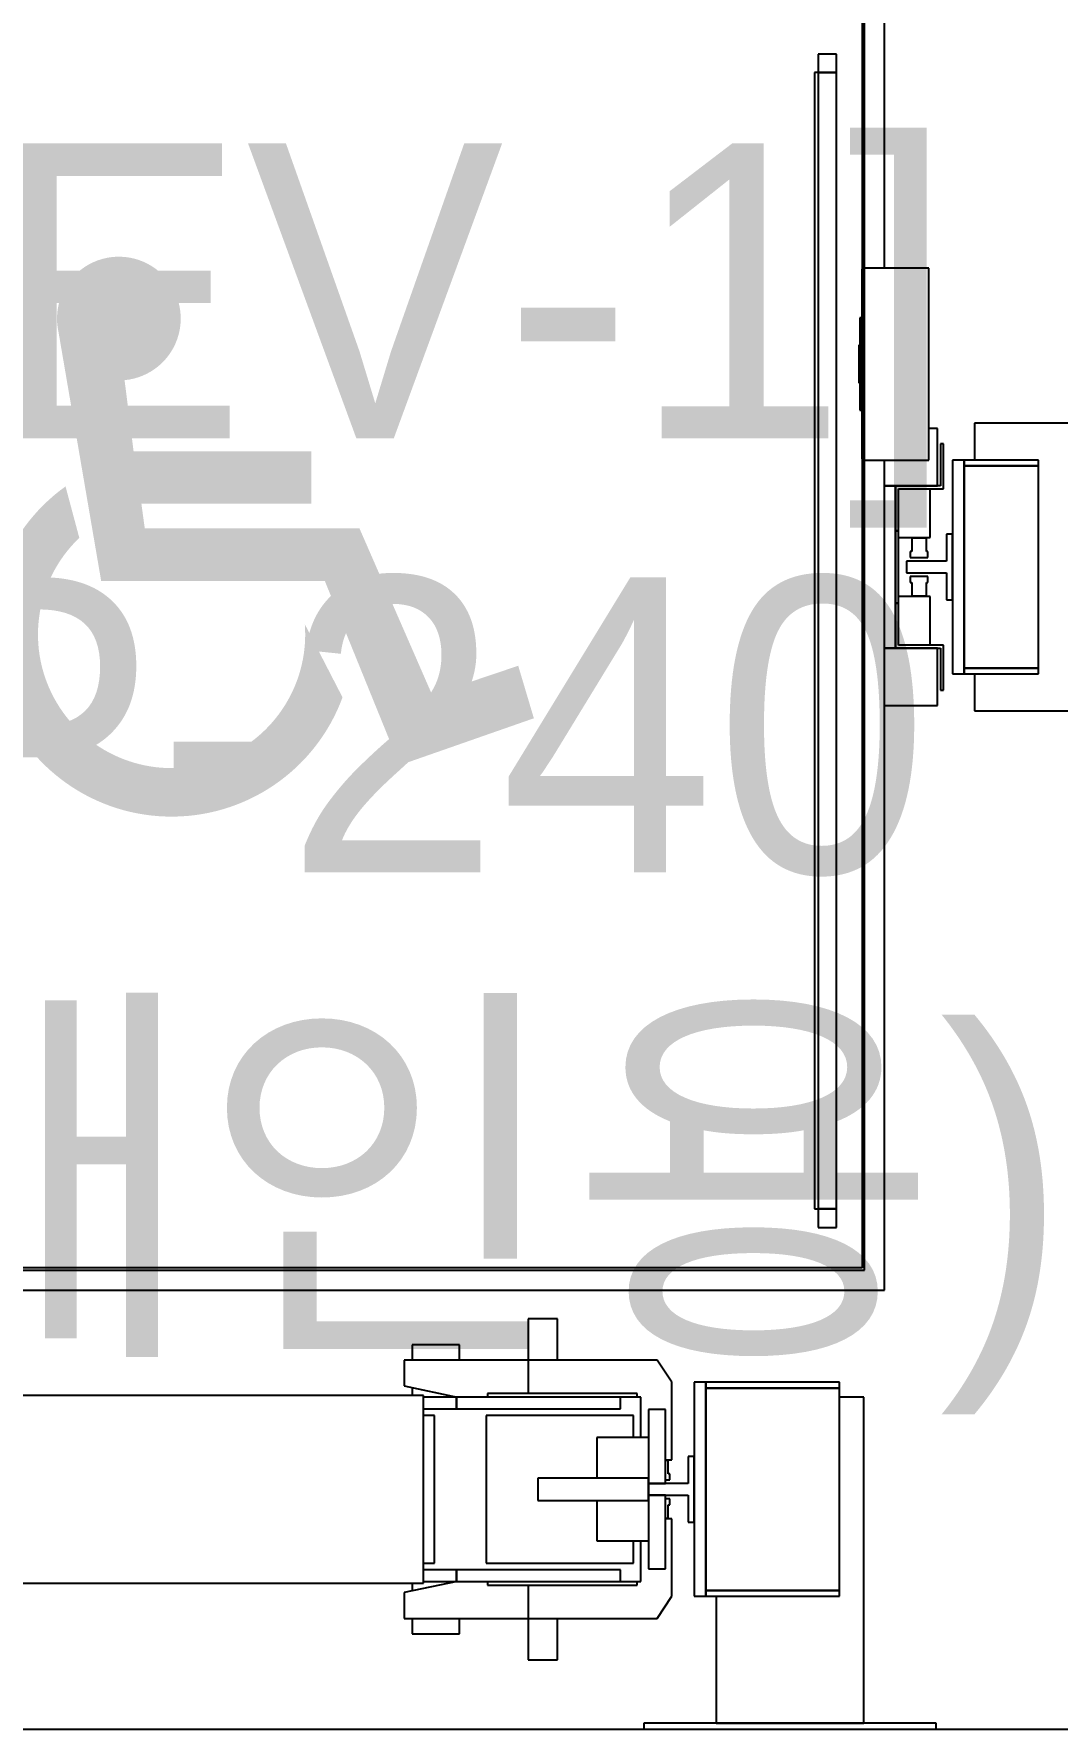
# Model space of a CAD drawing. Header units: millimetres. Extents: x 10479 to 135323, y 879012 to 965592.
# Drawn here: x 58409 to 59796, y 920202 to 922499 of the extents above; entities that cross this region are included whole.
import ezdxf
from ezdxf.enums import TextEntityAlignment as Align

# ---------------------------------------------------------------- set-up
doc = ezdxf.new("R2010")
doc.units = ezdxf.units.MM
doc.layers.add('$CHAR', color=3, linetype='Continuous')
doc.styles.add('돋움', font='')
doc.styles.get('돋움').set_extended_font_data('Dotum')

# ---------------------------------------------------------------- blocks, each defined once
blk = doc.blocks.new('14F')
h = blk.add_hatch(color=8)
edge = h.paths.add_edge_path()
edge.add_line((-141557.5992326539, 748935.1259673531), (-141499.8405091956, 748598.1685734321))
edge.add_line((-141499.8405091974, 748598.1685734321), (-141196.726957605, 748598.1685734321))
edge.add_line((-141196.726957605, 748598.1685734321), (-141095.1838416315, 748348.3141085226))
edge.add_line((-141095.1838416297, 748348.3141085221), (-140913.3156325303, 748411.9133886867))
edge.add_line((-140913.3156325303, 748411.9133886867), (-140934.5336553797, 748483.0841117129))
edge.add_line((-140934.5336553797, 748483.0841117133), (-141051.2323903262, 748443.7131337533))
edge.add_line((-141051.2323903244, 748443.7131337528), (-141149.7443043597, 748669.3392964574))
edge.add_line((-141149.7443043597, 748669.3392964578), (-141440.7332435593, 748669.3392964578))
edge.add_line((-141440.7332435593, 748669.3392964578), (-141445.2800464674, 748702.6532251127))
edge.add_line((-141445.2800464674, 748702.6532251122), (-141214.9135831546, 748702.6532251122))
edge.add_line((-141214.9135831546, 748702.6532251122), (-141214.9135831546, 748773.8239481384))
edge.add_line((-141214.9135831546, 748773.8239481389), (-141455.8890578903, 748773.8239481389))
edge.add_line((-141455.8890578903, 748773.8239481389), (-141468.100103271, 748870.1600228911))
edge.add_arc((-141475.8184878032, 748953.6583141726), 83.85426707611802, 275.2812781088442, 552.7681625758604)
edge = h.paths.add_edge_path()
edge.add_arc((-141404.3596017386, 748525.4835618339), 181.099100873904, 133.6886060518298, 364.4076681723134)
edge.add_line((-141223.7961058717, 748539.4014746607), (-141172.6648301042, 748440.270749955))
edge.add_arc((-141404.3596017386, 748525.4835618329), 246.8677591568735, 125.61814148069601, 339.80746357365337, ccw=False)
edge.add_line((-141548.1305440653, 748726.1664127544), (-141529.4517459895, 748656.437140571))
at = {"color": 8}
for p, q in [((-140438.1224301166, 749021.9480179283), (-140438.1224301166, 749489.9480179283)), ((-140468.1224301166, 749366.9480179283), (-140468.1224301166, 747666.9480179283)), ((-140465.1224301166, 747663.9480179283), (-140465.1224301166, 749369.9480179283)), ((-140503.1224301166, 749311.9480179283), (-140528.1224301166, 749311.9480179283)), ((-140528.1224301166, 749311.9480179283), (-140528.1224301166, 749286.9480179283)), ((-140503.1224301166, 749286.9480179283), (-140503.1224301166, 749311.9480179283)), ((-140528.1224301166, 749286.9480179283), (-140533.1224301166, 749286.9480179283)), ((-140533.1224301166, 749286.9480179283), (-140533.1224301166, 747746.9480179283)), ((-140528.1224301166, 749286.9480179283), (-140503.1224301166, 749286.9480179283)), ((-140503.1224301166, 749286.9480179283), (-140528.1224301166, 749286.9480179283)), ((-140528.1224301166, 749286.9480179283), (-140528.1224301166, 747746.9480179283)), ((-140503.1224301166, 747746.9480179283), (-140503.1224301166, 749286.9480179283)), ((-140468.3224301168, 749020.4480179283), (-140468.3224301168, 748763.4480179283)), ((-140468.1224301166, 749020.4480179283), (-140468.3224301168, 749020.4480179283)), ((-140468.1224301166, 748763.4480179283), (-140468.1224301166, 749020.4480179283)), ((-140378.1224301166, 749021.9480179283), (-140465.1224301166, 749021.9480179283)), ((-140378.1224301166, 748761.9480179283), (-140378.1224301166, 749021.9480179283)), ((-140471.522430117, 748946.9480179283), (-140471.522430117, 748945.4256085786)), ((-140471.3224301168, 748946.9480179283), (-140471.522430117, 748946.9480179283)), ((-140471.522430117, 748945.4256085786), (-140471.522430117, 748941.0901535521)), ((-140471.522430117, 748941.0901535521), (-140471.522430117, 748934.6016865759)), ((-140468.3224301168, 748954.4480179283), (-140471.3224301168, 748954.4480179283)), ((-140471.3224301168, 748954.4480179283), (-140471.3224301168, 748829.4480179283)), ((-140468.3224301168, 748829.4480179283), (-140468.3224301168, 748954.4480179283)), ((-140471.3224301168, 748917.4480179283), (-140473.022430117, 748917.4480179283)), ((-140473.022430117, 748917.4480179283), (-140473.022430117, 748866.4480179283)), ((-140471.522430117, 748934.6016865759), (-140471.522430117, 748926.9480179283)), ((-140471.522430117, 748926.9480179283), (-140471.522430117, 748919.2943492807)), ((-140471.522430117, 748919.2943492807), (-140471.522430117, 748917.4480179283)), ((-140473.022430117, 748866.4480179283), (-140471.3224301168, 748866.4480179283)), ((-140471.522430117, 748866.4480179283), (-140471.522430117, 748864.6016865759)), ((-140471.522430117, 748864.6016865759), (-140471.522430117, 748856.9480179283)), ((-140471.522430117, 748856.9480179283), (-140471.522430117, 748849.2943492807)), ((-140471.522430117, 748849.2943492807), (-140471.522430117, 748842.8058823044)), ((-140471.522430117, 748842.8058823044), (-140471.522430117, 748838.470427278)), ((-140471.522430117, 748838.470427278), (-140471.522430117, 748836.9480179283)), ((-140471.522430117, 748836.9480179283), (-140471.3224301168, 748836.9480179283)), ((-140471.3224301168, 748829.4480179283), (-140468.3224301168, 748829.4480179283)), ((-140366.1224301166, 748804.4480179283), (-140378.1224301166, 748804.4480179283)), ((-140366.1224301166, 748726.9480179283), (-140366.1224301166, 748804.4480179283)), ((-140316.1224301166, 748811.9480179283), (-140316.1224301166, 748761.9480179283)), ((-140126.1224301166, 748811.9480179283), (-140316.1224301166, 748811.9480179283)), ((-140358.1224301166, 748783.9480179283), (-140362.1224301166, 748783.9480179283)), ((-140362.1224301166, 748783.9480179283), (-140362.1224301166, 748726.9480179283)), ((-140358.1224301166, 748722.9480179283), (-140358.1224301166, 748783.9480179283)), ((-140468.3224301168, 748763.4480179283), (-140468.1224301166, 748763.4480179283)), ((-140465.1224301166, 748761.9480179283), (-140378.1224301166, 748761.9480179283)), ((-140438.1224301166, 747636.9480179283), (-140438.1224301166, 748761.9480179283)), ((-140330.1224301166, 748761.9480179283), (-140346.1224301166, 748761.9480179283)), ((-140346.1224301166, 748761.9480179283), (-140346.1224301166, 748471.9480179283)), ((-140229.1224301166, 748761.9480179283), (-140330.1224301166, 748761.9480179283)), ((-140330.1224301166, 748761.9480179283), (-140330.1224301166, 748753.9480179283)), ((-140330.1224301166, 748471.9480179283), (-140330.1224301166, 748761.9480179283)), ((-140229.1224301166, 748753.9480179283), (-140229.1224301166, 748761.9480179283)), ((-140330.1224301166, 748753.9480179283), (-140229.1224301166, 748753.9480179283)), ((-140229.1224301166, 748753.9480179283), (-140330.1224301166, 748753.9480179283)), ((-140330.1224301166, 748753.9480179283), (-140330.1224301166, 748479.9480179283)), ((-140229.1224301166, 748479.9480179283), (-140229.1224301166, 748753.9480179283)), ((-140438.1224301166, 748726.9480179283), (-140366.1224301166, 748726.9480179283)), ((-140423.1224301166, 748726.9480179283), (-140438.1224301166, 748726.9480179283)), ((-140362.1224301166, 748726.9480179283), (-140423.1224301166, 748726.9480179283)), ((-140423.1224301166, 748726.9480179283), (-140423.1224301166, 748665.9480179283)), ((-140423.1224301166, 748506.9480179283), (-140423.1224301166, 748726.9480179283)), ((-140419.1224301166, 748722.9480179283), (-140358.1224301166, 748722.9480179283)), ((-140419.1224301166, 748665.9480179283), (-140419.1224301166, 748722.9480179283)), ((-140376.1224301166, 748656.9480179283), (-140376.1224301166, 748722.9480179283)), ((-140423.1224301166, 748665.9480179283), (-140419.1224301166, 748665.9480179283)), ((-140419.1224301166, 748665.9480179283), (-140423.1224301166, 748665.9480179283)), ((-140423.1224301166, 748665.9480179283), (-140423.1224301166, 748567.9480179283)), ((-140419.1224301166, 748567.9480179283), (-140419.1224301166, 748665.9480179283)), ((-140419.1224301166, 748656.9480179283), (-140376.1224301166, 748656.9480179283)), ((-140381.1224301166, 748655.9480179283), (-140401.1224301166, 748655.9480179283)), ((-140401.1224301166, 748655.9480179283), (-140401.1224301166, 748637.9480179283)), ((-140381.1224301166, 748637.9480179283), (-140381.1224301166, 748655.9480179283)), ((-140346.1224301166, 748661.4480179283), (-140354.022430117, 748661.4480179283)), ((-140354.022430117, 748661.4480179283), (-140354.022430117, 748624.8880179278)), ((-140346.1224301166, 748572.4480179283), (-140346.1224301166, 748661.4480179283)), ((-140354.022430117, 748624.8880179278), (-140408.1224301166, 748624.8880179278)), ((-140408.1224301166, 748624.8880179278), (-140408.1224301166, 748609.0080179279)), ((-140401.1224301166, 748637.9480179283), (-140403.1224301166, 748637.9480179283)), ((-140403.1224301166, 748637.9480179283), (-140403.1224301166, 748629.9480179283)), ((-140403.1224301166, 748629.9480179283), (-140379.1224301166, 748629.9480179283)), ((-140379.1224301166, 748637.9480179283), (-140381.1224301166, 748637.9480179283)), ((-140379.1224301166, 748629.9480179283), (-140379.1224301166, 748637.9480179283)), ((-140408.1224301166, 748609.0080179279), (-140354.022430117, 748609.0080179279)), ((-140379.1224301166, 748603.9480179283), (-140403.1224301166, 748603.9480179283)), ((-140403.1224301166, 748603.9480179283), (-140403.1224301166, 748595.9480179283)), ((-140403.1224301166, 748595.9480179283), (-140401.1224301166, 748595.9480179283)), ((-140401.1224301166, 748595.9480179283), (-140401.1224301166, 748577.9480179283)), ((-140381.1224301166, 748577.9480179283), (-140381.1224301166, 748595.9480179283)), ((-140381.1224301166, 748595.9480179283), (-140379.1224301166, 748595.9480179283)), ((-140379.1224301166, 748595.9480179283), (-140379.1224301166, 748603.9480179283)), ((-140354.022430117, 748609.0080179279), (-140354.022430117, 748572.4480179283)), ((-140376.1224301166, 748576.9480179283), (-140419.1224301166, 748576.9480179283)), ((-140401.1224301166, 748577.9480179283), (-140381.1224301166, 748577.9480179283)), ((-140376.1224301166, 748510.9480179283), (-140376.1224301166, 748576.9480179283)), ((-140354.022430117, 748572.4480179283), (-140346.1224301166, 748572.4480179283)), ((-140419.1224301166, 748567.9480179283), (-140423.1224301166, 748567.9480179283)), ((-140423.1224301166, 748567.9480179283), (-140423.1224301166, 748506.9480179283)), ((-140423.1224301166, 748567.9480179283), (-140419.1224301166, 748567.9480179283)), ((-140419.1224301166, 748510.9480179283), (-140419.1224301166, 748567.9480179283)), ((-140366.1224301166, 748506.9480179283), (-140438.1224301166, 748506.9480179283)), ((-140438.1224301166, 748506.9480179283), (-140423.1224301166, 748506.9480179283)), ((-140423.1224301166, 748506.9480179283), (-140362.1224301166, 748506.9480179283)), ((-140358.1224301166, 748510.9480179283), (-140419.1224301166, 748510.9480179283)), ((-140366.1224301166, 748429.4480179283), (-140366.1224301166, 748506.9480179283)), ((-140362.1224301166, 748506.9480179283), (-140362.1224301166, 748449.9480179283)), ((-140358.1224301166, 748449.9480179283), (-140358.1224301166, 748510.9480179283)), ((-140330.1224301166, 748479.9480179283), (-140229.1224301166, 748479.9480179283)), ((-140229.1224301166, 748479.9480179283), (-140330.1224301166, 748479.9480179283)), ((-140330.1224301166, 748479.9480179283), (-140330.1224301166, 748471.9480179283)), ((-140229.1224301166, 748471.9480179283), (-140229.1224301166, 748479.9480179283)), ((-140346.1224301166, 748471.9480179283), (-140330.1224301166, 748471.9480179283)), ((-140330.1224301166, 748471.9480179283), (-140229.1224301166, 748471.9480179283)), ((-140316.1224301166, 748471.9480179283), (-140316.1224301166, 748421.9480179283)), ((-140362.1224301166, 748449.9480179283), (-140358.1224301166, 748449.9480179283)), ((-140438.1224301166, 748429.4480179283), (-140366.1224301166, 748429.4480179283)), ((-140316.1224301166, 748421.9480179283), (-140126.1224301166, 748421.9480179283)), ((-140533.1224301166, 747746.9480179283), (-140528.1224301166, 747746.9480179283)), ((-140503.1224301166, 747746.9480179283), (-140528.1224301166, 747746.9480179283)), ((-140528.1224301166, 747746.9480179283), (-140528.1224301166, 747721.9480179283)), ((-140528.1224301166, 747746.9480179283), (-140503.1224301166, 747746.9480179283)), ((-140503.1224301166, 747721.9480179283), (-140503.1224301166, 747746.9480179283)), ((-140528.1224301166, 747721.9480179283), (-140503.1224301166, 747721.9480179283)), ((-142271.1224301166, 747663.9480179283), (-140465.1224301166, 747663.9480179283)), ((-140468.1224301166, 747666.9480179283), (-142268.1224301166, 747666.9480179283)), ((-142298.1224301166, 747636.9480179283), (-140438.1224301166, 747636.9480179283)), ((-140921.1224301166, 747597.9480179283), (-140921.1224301166, 747541.9480179283)), ((-140881.1224301166, 747597.9480179283), (-140921.1224301166, 747597.9480179283)), ((-140881.1224301166, 747541.9480179283), (-140881.1224301166, 747597.9480179283)), ((-141075.6865751573, 747562.9480179283), (-141078.1224301166, 747562.9480179283)), ((-141078.1224301166, 747562.9480179283), (-141078.1224301166, 747541.9480179283)), ((-141068.7498471148, 747562.9480179283), (-141075.6865751573, 747562.9480179283)), ((-141058.3682999525, 747562.9480179283), (-141068.7498471148, 747562.9480179283)), ((-141046.1224301166, 747562.9480179283), (-141058.3682999525, 747562.9480179283)), ((-141033.8765602817, 747562.9480179283), (-141046.1224301166, 747562.9480179283)), ((-141023.4950131194, 747562.9480179283), (-141033.8765602817, 747562.9480179283)), ((-141016.5582850769, 747562.9480179283), (-141023.4950131194, 747562.9480179283)), ((-141014.1224301166, 747562.9480179283), (-141016.5582850769, 747562.9480179283)), ((-141014.1224301166, 747541.9480179283), (-141014.1224301166, 747562.9480179283)), ((-140921.1224301166, 747541.9480179283), (-141089.1224301166, 747541.9480179283)), ((-141089.1224301166, 747541.9480179283), (-141089.1224301166, 747506.9480179283)), ((-140746.1224301166, 747541.9480179283), (-140921.1224301166, 747541.9480179283)), ((-140921.1224301166, 747541.9480179283), (-140921.1224301166, 747496.9480179283)), ((-140726.1224301166, 747511.9480179283), (-140746.1224301166, 747541.9480179283)), ((-141063.1224301166, 747493.9480179283), (-141673.1224301166, 747493.9480179283)), ((-141089.1224301166, 747506.9480179283), (-141017.1224301166, 747491.9480179283)), ((-141078.1224301166, 747504.6563512613), (-141078.1224301166, 747493.9480179283)), ((-141063.1224301166, 747239.9480179283), (-141063.1224301166, 747493.9480179283)), ((-141018.1224301166, 747491.9480179283), (-141063.1224301166, 747491.9480179283)), ((-140796.1224301166, 747491.9480179283), (-141018.1224301166, 747491.9480179283)), ((-141018.1224301166, 747491.9480179283), (-141018.1224301166, 747475.9480179283)), ((-141018.1224301166, 747475.9480179283), (-141018.1224301166, 747491.9480179283)), ((-140773.1224301166, 747496.9480179283), (-140976.1224301166, 747496.9480179283)), ((-140976.1224301166, 747496.9480179283), (-140976.1224301166, 747491.9480179283)), ((-140768.1224301166, 747491.9480179283), (-140796.1224301166, 747491.9480179283)), ((-140796.1224301166, 747475.9480179283), (-140796.1224301166, 747491.9480179283)), ((-140773.1224301166, 747491.9480179283), (-140773.1224301166, 747496.9480179283)), ((-140768.1224301166, 747436.9480179283), (-140768.1224301166, 747491.9480179283)), ((-140726.1224301166, 747406.9480179283), (-140726.1224301166, 747511.9480179283)), ((-140680.1224301166, 747511.9480179283), (-140696.1224301166, 747511.9480179283)), ((-140696.1224301166, 747511.9480179283), (-140696.1224301166, 747221.9480179283)), ((-140499.1224301166, 747511.9480179283), (-140680.1224301166, 747511.9480179283)), ((-140680.1224301166, 747511.9480179283), (-140680.1224301166, 747503.9480179283)), ((-140680.1224301166, 747221.9480179283), (-140680.1224301166, 747511.9480179283)), ((-140680.1224301166, 747503.9480179283), (-140499.1224301166, 747503.9480179283)), ((-140499.1224301166, 747503.9480179283), (-140680.1224301166, 747503.9480179283)), ((-140680.1224301166, 747503.9480179283), (-140680.1224301166, 747229.9480179283)), ((-140499.1224301166, 747503.9480179283), (-140499.1224301166, 747511.9480179283)), ((-140499.1224301166, 747229.9480179283), (-140499.1224301166, 747503.9480179283)), ((-140466.1224301166, 747491.9480179283), (-140499.1224301166, 747491.9480179283)), ((-140466.1224301166, 747049.9480179283), (-140466.1224301166, 747491.9480179283)), ((-141063.1224301166, 747475.9480179283), (-141018.1224301166, 747475.9480179283)), ((-141018.1224301166, 747475.9480179283), (-140796.1224301166, 747475.9480179283)), ((-140758.1224301166, 747474.8880179278), (-140758.1224301166, 747471.0819945536)), ((-140735.1224301166, 747474.8880179278), (-140758.1224301166, 747474.8880179278)), ((-140758.1224301166, 747471.0819945536), (-140758.1224301166, 747460.2433569874)), ((-140735.1224301166, 747471.0819945536), (-140735.1224301166, 747474.8880179278)), ((-140735.1224301166, 747460.2433569874), (-140735.1224301166, 747471.0819945536)), ((-141048.1224301166, 747466.9480179283), (-141063.1224301166, 747466.9480179283)), ((-141048.1224301166, 747266.9480179283), (-141048.1224301166, 747466.9480179283)), ((-140778.1224301166, 747466.9480179283), (-140978.1224301166, 747466.9480179283)), ((-140978.1224301166, 747466.9480179283), (-140978.1224301166, 747266.9480179283)), ((-140778.1224301166, 747436.9480179283), (-140778.1224301166, 747466.9480179283)), ((-140758.1224301166, 747460.2433569874), (-140758.1224301166, 747444.0221895468)), ((-140735.1224301166, 747444.0221895468), (-140735.1224301166, 747460.2433569874)), ((-140758.1224301166, 747436.9480179283), (-140828.1224301166, 747436.9480179283)), ((-140828.1224301166, 747436.9480179283), (-140828.1224301166, 747381.9480179283)), ((-140758.1224301166, 747444.0221895468), (-140758.1224301166, 747424.8880179278)), ((-140758.1224301166, 747424.8880179278), (-140758.1224301166, 747405.7538463096)), ((-140735.1224301166, 747424.8880179278), (-140735.1224301166, 747444.0221895468)), ((-140735.1224301166, 747405.7538463096), (-140735.1224301166, 747424.8880179278)), ((-140758.1224301166, 747405.7538463096), (-140758.1224301166, 747389.5326788691)), ((-140735.1224301166, 747406.9480179283), (-140726.1224301166, 747406.9480179283)), ((-140731.1224301166, 747405.9480179283), (-140735.1224301166, 747405.9480179283)), ((-140735.1224301166, 747389.5326788691), (-140735.1224301166, 747405.7538463096)), ((-140731.1224301166, 747387.9480179283), (-140731.1224301166, 747405.9480179283)), ((-140696.1224301166, 747411.4480179283), (-140704.022430117, 747411.4480179283)), ((-140704.022430117, 747411.4480179283), (-140704.022430117, 747374.8880179278)), ((-140696.1224301166, 747322.4480179283), (-140696.1224301166, 747411.4480179283)), ((-140902.4133950553, 747381.9480179283), (-140908.1224301166, 747381.9480179283)), ((-140908.1224301166, 747381.9480179283), (-140908.1224301166, 747351.9480179283)), ((-140886.155438706, 747381.9480179283), (-140902.4133950553, 747381.9480179283)), ((-140861.8236875448, 747381.9480179283), (-140886.155438706, 747381.9480179283)), ((-140833.1224301166, 747381.9480179283), (-140861.8236875448, 747381.9480179283)), ((-140804.4211726894, 747381.9480179283), (-140833.1224301166, 747381.9480179283)), ((-140780.0894215282, 747381.9480179283), (-140804.4211726894, 747381.9480179283)), ((-140763.8314651789, 747381.9480179283), (-140780.0894215282, 747381.9480179283)), ((-140758.1224301166, 747381.9480179283), (-140763.8314651789, 747381.9480179283)), ((-140758.1224301166, 747389.5326788691), (-140758.1224301166, 747378.6940413029)), ((-140758.1224301166, 747351.9480179283), (-140758.1224301166, 747381.9480179283)), ((-140758.1224301166, 747378.6940413029), (-140758.1224301166, 747374.8880179278)), ((-140735.1224301166, 747378.6940413029), (-140735.1224301166, 747389.5326788691)), ((-140735.1224301166, 747379.9480179283), (-140729.1224301166, 747379.9480179283)), ((-140735.1224301166, 747374.8880179278), (-140735.1224301166, 747378.6940413029)), ((-140729.1224301166, 747387.9480179283), (-140731.1224301166, 747387.9480179283)), ((-140729.1224301166, 747379.9480179283), (-140729.1224301166, 747387.9480179283)), ((-140704.022430117, 747374.8880179278), (-140758.1224301166, 747374.8880179278)), ((-140758.1224301166, 747374.8880179278), (-140758.1224301166, 747359.0080179279)), ((-140758.1224301166, 747374.8880179278), (-140735.1224301166, 747374.8880179278)), ((-140758.1224301166, 747359.0080179279), (-140704.022430117, 747359.0080179279)), ((-140735.1224301166, 747359.0080179279), (-140758.1224301166, 747359.0080179279)), ((-140758.1224301166, 747359.0080179279), (-140758.1224301166, 747355.2019945537)), ((-140758.1224301166, 747355.2019945537), (-140758.1224301166, 747344.3633569875)), ((-140735.1224301166, 747355.2019945537), (-140735.1224301166, 747359.0080179279)), ((-140735.1224301166, 747344.3633569875), (-140735.1224301166, 747355.2019945537)), ((-140729.1224301166, 747353.9480179283), (-140735.1224301166, 747353.9480179283)), ((-140729.1224301166, 747345.9480179283), (-140729.1224301166, 747353.9480179283)), ((-140704.022430117, 747359.0080179279), (-140704.022430117, 747322.4480179283)), ((-140908.1224301166, 747351.9480179283), (-140902.4133950553, 747351.9480179283)), ((-140902.4133950553, 747351.9480179283), (-140886.155438706, 747351.9480179283)), ((-140886.155438706, 747351.9480179283), (-140861.8236875448, 747351.9480179283)), ((-140861.8236875448, 747351.9480179283), (-140833.1224301166, 747351.9480179283)), ((-140833.1224301166, 747351.9480179283), (-140804.4211726894, 747351.9480179283)), ((-140828.1224301166, 747351.9480179283), (-140828.1224301166, 747296.9480179283)), ((-140804.4211726894, 747351.9480179283), (-140780.0894215282, 747351.9480179283)), ((-140780.0894215282, 747351.9480179283), (-140763.8314651789, 747351.9480179283)), ((-140763.8314651789, 747351.9480179283), (-140758.1224301166, 747351.9480179283)), ((-140758.1224301166, 747344.3633569875), (-140758.1224301166, 747328.142189546)), ((-140735.1224301166, 747328.142189546), (-140735.1224301166, 747344.3633569875)), ((-140731.1224301166, 747327.9480179283), (-140731.1224301166, 747345.9480179283)), ((-140731.1224301166, 747345.9480179283), (-140729.1224301166, 747345.9480179283)), ((-140758.1224301166, 747328.142189546), (-140758.1224301166, 747309.0080179279)), ((-140758.1224301166, 747309.0080179279), (-140758.1224301166, 747289.8738463097)), ((-140735.1224301166, 747309.0080179279), (-140735.1224301166, 747328.142189546)), ((-140735.1224301166, 747327.9480179283), (-140731.1224301166, 747327.9480179283)), ((-140726.1224301166, 747326.9480179283), (-140735.1224301166, 747326.9480179283)), ((-140735.1224301166, 747289.8738463097), (-140735.1224301166, 747309.0080179279)), ((-140726.1224301166, 747221.9480179283), (-140726.1224301166, 747326.9480179283)), ((-140704.022430117, 747322.4480179283), (-140696.1224301166, 747322.4480179283)), ((-140828.1224301166, 747296.9480179283), (-140758.1224301166, 747296.9480179283)), ((-140778.1224301166, 747266.9480179283), (-140778.1224301166, 747296.9480179283)), ((-140768.1224301166, 747241.9480179283), (-140768.1224301166, 747296.9480179283)), ((-140758.1224301166, 747289.8738463097), (-140758.1224301166, 747273.6526788692)), ((-140735.1224301166, 747273.6526788692), (-140735.1224301166, 747289.8738463097)), ((-141063.1224301166, 747266.9480179283), (-141048.1224301166, 747266.9480179283)), ((-140978.1224301166, 747266.9480179283), (-140778.1224301166, 747266.9480179283)), ((-140758.1224301166, 747273.6526788692), (-140758.1224301166, 747262.814041303)), ((-140758.1224301166, 747262.814041303), (-140758.1224301166, 747259.0080179279)), ((-140735.1224301166, 747262.814041303), (-140735.1224301166, 747273.6526788692)), ((-140735.1224301166, 747259.0080179279), (-140735.1224301166, 747262.814041303)), ((-141673.1224301166, 747239.9480179283), (-141063.1224301166, 747239.9480179283)), ((-141017.1224301166, 747241.9480179283), (-141089.1224301166, 747226.9480179283)), ((-141078.1224301166, 747239.9480179283), (-141078.1224301166, 747229.2396845953)), ((-141018.1224301166, 747257.9480179283), (-141063.1224301166, 747257.9480179283)), ((-141063.1224301166, 747241.9480179283), (-141018.1224301166, 747241.9480179283)), ((-140796.1224301166, 747257.9480179283), (-141018.1224301166, 747257.9480179283)), ((-141018.1224301166, 747257.9480179283), (-141018.1224301166, 747241.9480179283)), ((-141018.1224301166, 747241.9480179283), (-141018.1224301166, 747257.9480179283)), ((-141018.1224301166, 747241.9480179283), (-140796.1224301166, 747241.9480179283)), ((-140976.1224301166, 747241.9480179283), (-140976.1224301166, 747236.9480179283)), ((-140796.1224301166, 747241.9480179283), (-140796.1224301166, 747257.9480179283)), ((-140796.1224301166, 747241.9480179283), (-140768.1224301166, 747241.9480179283)), ((-140773.1224301166, 747236.9480179283), (-140773.1224301166, 747241.9480179283)), ((-140758.1224301166, 747259.0080179279), (-140735.1224301166, 747259.0080179279)), ((-141089.1224301166, 747226.9480179283), (-141089.1224301166, 747191.9480179283)), ((-140976.1224301166, 747236.9480179283), (-140773.1224301166, 747236.9480179283)), ((-140921.1224301166, 747236.9480179283), (-140921.1224301166, 747191.9480179283)), ((-140746.1224301166, 747191.9480179283), (-140726.1224301166, 747221.9480179283)), ((-140696.1224301166, 747221.9480179283), (-140680.1224301166, 747221.9480179283)), ((-140680.1224301166, 747229.9480179283), (-140499.1224301166, 747229.9480179283)), ((-140499.1224301166, 747229.9480179283), (-140680.1224301166, 747229.9480179283)), ((-140680.1224301166, 747229.9480179283), (-140680.1224301166, 747221.9480179283)), ((-140680.1224301166, 747221.9480179283), (-140499.1224301166, 747221.9480179283)), ((-140666.1224301166, 747221.9480179283), (-140666.1224301166, 747049.9480179283)), ((-140499.1224301166, 747221.9480179283), (-140499.1224301166, 747229.9480179283)), ((-141089.1224301166, 747191.9480179283), (-140921.1224301166, 747191.9480179283)), ((-141078.1224301166, 747191.9480179283), (-141078.1224301166, 747170.9480179283)), ((-141078.1224301166, 747170.9480179283), (-141075.6865751573, 747170.9480179283)), ((-141075.6865751573, 747170.9480179283), (-141068.7498471148, 747170.9480179283)), ((-141068.7498471148, 747170.9480179283), (-141058.3682999525, 747170.9480179283)), ((-141058.3682999525, 747170.9480179283), (-141046.1224301166, 747170.9480179283)), ((-141046.1224301166, 747170.9480179283), (-141033.8765602817, 747170.9480179283)), ((-141033.8765602817, 747170.9480179283), (-141023.4950131194, 747170.9480179283)), ((-141023.4950131194, 747170.9480179283), (-141016.5582850769, 747170.9480179283)), ((-141016.5582850769, 747170.9480179283), (-141014.1224301166, 747170.9480179283)), ((-141014.1224301166, 747170.9480179283), (-141014.1224301166, 747191.9480179283)), ((-140921.1224301166, 747191.9480179283), (-140921.1224301166, 747135.9480179283)), ((-140921.1224301166, 747191.9480179283), (-140746.1224301166, 747191.9480179283)), ((-140881.1224301166, 747135.9480179283), (-140881.1224301166, 747191.9480179283)), ((-140921.1224301166, 747135.9480179283), (-140881.1224301166, 747135.9480179283)), ((-151018.1224301138, 747041.9480179339), (-140118.122430112, 747041.9480179525)), ((-140368.1224301166, 747049.9480179283), (-140764.1224301166, 747049.9480179283)), ((-140764.1224301166, 747049.9480179283), (-140764.1224301166, 747041.9480179283)), ((-140764.1224301166, 747041.9480179283), (-140368.1224301166, 747041.9480179283)), ((-140666.1224301166, 747049.9480179283), (-140466.1224301166, 747049.9480179283)), ((-140368.1224301166, 747041.9480179283), (-140368.1224301166, 747049.9480179283))]:
    blk.add_line(p, q, dxfattribs=at)
at = {"color": 8, "style": '돋움'}
for s, p in [('[ELEV-1]', (-141390.4426471905, 748791.1103410241)), ('20P-240', (-141366.494207571, 748202.9577201032)), ('(장애인용)', (-141367.5796892538, 747588.9131722315))]:
    blk.add_text(s, height=400, dxfattribs=at).set_placement(p, align=Align.CENTER)
at = {"color": 8, "linetype": 'ByBlock', "ltscale": 0.1, "style": '돋움'}
for tag, p in [('HRD기획팀', (-160031.5247793123, 780698.2401904941, 5.152133805225706e-08)), ('인재전략팀', (-162408.7479524324, 780698.2401904941, 5.152133805225706e-08)), ('기업문화팀', (-157519.2731986167, 780698.2401904941, 5.152133805225706e-08)), ('뷰티교육팀', (-152663.3855562378, 780698.2401904941, 5.152133805225706e-08)), ('자산관리팀', (-147978.332844967, 780698.2401904941, 5.152133805225706e-08)), ('그룹HR팀', (-166987.0575968819, 780698.2401904941, 5.152133805225706e-08)), ('법무팀', (-145354.0600503609, 780698.2401904941, 5.152133805225706e-08)), ('특허팀', (-142261.1240085084, 780698.240190494, 5.152133805225706e-08)), ('상표팀', (-139438.0583893983, 780698.240190494, 5.152133805225706e-08))]:
    blk.add_attdef(tag, text='', height=356.2323178511961, rotation=90, dxfattribs=at).set_placement(p, align=Align.MIDDLE_CENTER)
at = {"color": 8, "style": '돋움'}
blk.add_attdef('1', text='', height=420, rotation=180, dxfattribs=at).set_placement((-143911.1744794741, 758189.0274403268), align=Align.MIDDLE)

msp = doc.modelspace()

# ---------------------------------------------------------------- block references
at = {"layer": '$CHAR', "color": 1}
msp.add_blockref('14F', (200000, 173159.8055065125), dxfattribs=at)

doc.saveas('drawing.dxf')
